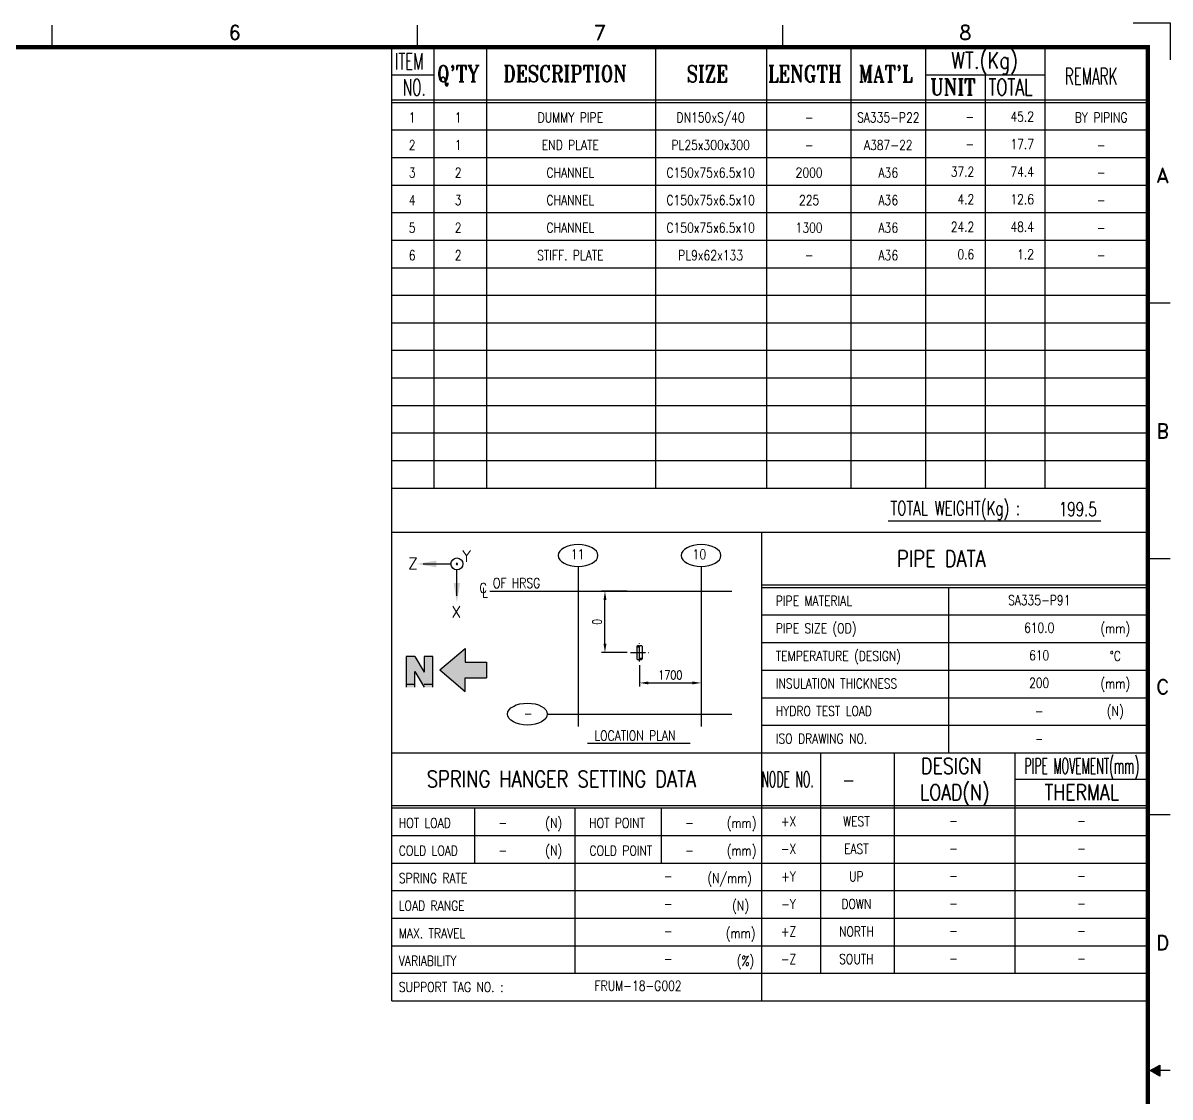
# Model space of a CAD drawing. Extents: x 207869 to 217961, y 149615 to 156743.
# Drawn here: x 214059 to 217961, y 153089 to 156743 of the extents above; entities that cross this region are included whole.
import ezdxf
from ezdxf.enums import TextEntityAlignment as Align

# ---------------------------------------------------------------- set-up
doc = ezdxf.new("R2010")
doc.units = 0
doc.header["$LTSCALE"] = 40
doc.header["$MEASUREMENT"] = 0
for name, pattern in [('CENTER', [2, 1.25, -0.25, 0.25, -0.25]), ('CONT', [1, 1, 0]), ('HIDDEN', [0.375, 0.25, -0.125]), ('PHANTOM', [2.5, 1.25, -0.25, 0.25, -0.25, 0.25, -0.25])]:
    doc.linetypes.add(name, pattern=pattern)
doc.layers.get('0').update_dxf_attribs({"linetype": 'CONTINUOUS'})
doc.layers.get('Defpoints').update_dxf_attribs({"linetype": 'CONTINUOUS'})
for name, color, linetype in [('1', 1, 'CENTER'), ('2', 2, 'HIDDEN'), ('3', 3, 'CONTINUOUS'), ('4', 4, 'CONTINUOUS'), ('6', 6, 'PHANTOM'), ('TEXT', 2, 'CONTINUOUS'), ('Title Block', 7, 'CONTINUOUS'), ('TITLE_BLOCK', 3, 'CONTINUOUS')]:
    doc.layers.add(name, color=color, linetype=linetype)
doc.styles.add('ROMAND', font='romand.shx', dxfattribs={"width": 0.85, "height": 480, "bigfont": 'whgtxt.shx'})
doc.styles.add('ROMANS', font='romans.shx', dxfattribs={"width": 0.8, "bigfont": 'whgtxt.shx'})
doc.styles.add('S', font='simplex.shx')
doc.styles.get("Standard").update_dxf_attribs({"font": 'ROMANT', "bigfont": 'WHGTXT'})
doc.dimstyles.get("Standard").update_dxf_attribs({"dimtxt": 0.18, "dimasz": 0.18, "dimexe": 0.18, "dimexo": 0.0625, "dimgap": 0.09, "dimtad": 0, "dimtih": 1, "dimtoh": 1, "dimdec": 4, "dimzin": 0, "dimdsep": 46, "dimtxsty": 'STANDARD', "dimcen": 0.09, "dimadec": 0, "dimazin": 0, "dimtfac": 1, "dimtdec": 4, "dimtofl": 0, "dimtmove": 0, "dimatfit": 3, "dimfxl": 1, "dimtolj": 1, "dimtzin": 0, "dimarcsym": 0})
doc.dimstyles.new('더존기술_12', dxfattribs={"dimscale": 40, "dimtxt": 2.5, "dimasz": 2.5, "dimexe": 1, "dimexo": 1, "dimgap": 1, "dimtad": 1, "dimdec": 4, "dimlfac": 0.03937, "dimdsep": 46, "dimlunit": 4, "dimtxsty": 'ROMANS', "dimcen": 1.5, "dimclrd": 4, "dimclre": 4, "dimclrt": 2, "dimazin": 3, "dimtfac": 1, "dimtdec": 4, "dimtix": 1, "dimtmove": 1, "dimatfit": 0, "dimfxl": 1, "dimfrac": 1, "dimtolj": 1, "dimlwe": -1, "dimarcsym": 0})

# ---------------------------------------------------------------- blocks, each defined once
blk = doc.blocks.new('Hin Kong Title Block R1')
blk.add_lwpolyline([(312331.67, -63794.8), (312342.14, -63794.8), (312342.14, -63805.27)])
at = {"layer": '2'}
for p, q in [((312025.19, -63795.4), (312025.19, -63801.69)), ((312128.75, -63795.4), (312128.75, -63801.69)), ((312232.3, -63795.4), (312232.3, -63801.69)), ((312232.3, -63795.4), (312232.3, -63801.69)), ((312342.14, -63874.21), (312335.85, -63874.21)), ((312342.14, -63874.21), (312335.85, -63874.21)), ((312342.14, -63946.74), (312335.85, -63946.74)), ((312342.14, -63946.74), (312335.85, -63946.74)), ((312342.14, -64019.27), (312335.85, -64019.27)), ((312342.14, -64091.79), (312335.85, -64091.79)), ((312342.14, -64091.79), (312335.85, -64091.79))]:
    blk.add_line(p, q, dxfattribs=at)
blk.add_lwpolyline([(312336.48, -64091.79), (312339.2, -64090.22), (312339.2, -64093.36)], close=True, dxfattribs=at)
blk.add_solid([(312339.2, -64090.22), (312339.2, -64093.36), (312336.48, -64091.79)], dxfattribs=at)
at = {"layer": '3', "const_width": 1.26}
blk.add_lwpolyline([(311507.42, -63801.69), (311507.42, -64381.9), (312335.85, -64381.9), (312335.85, -63801.69), (311507.42, -63801.69), (311507.42, -63814.25)], dxfattribs=at)
at = {"layer": '2', "style": 'ROMAND'}
for s, p in [('6', (312076.97, -63797.5)), ('7', (312180.52, -63797.5)), ('7', (312180.52, -63797.5)), ('8', (312284.08, -63797.5)), ('8', (312284.08, -63797.5)), ('A', (312340.04, -63837.95)), ('A', (312340.04, -63837.95)), ('B', (312340.04, -63910.48)), ('B', (312340.04, -63910.48)), ('C', (312340.04, -63983)), ('C', (312340.04, -63983)), ('D', (312340.04, -64055.53))]:
    blk.add_text(s, height=4.19, dxfattribs=at).set_placement(p, align=Align.MIDDLE)
blk = doc.blocks.new('*D18')
at = {"layer": '4', "color": 4, "linetype": 'ByBlock', "transparency": 16777216}
blk.add_line((216156.4, 154558.8), (216156.4, 154486), dxfattribs=at)
at = {"layer": '4', "color": 4, "linetype": 'ByBlock', "lineweight": -2, "transparency": 16777216}
blk.add_line((216186.4, 154498), (216335.7, 154498), dxfattribs=at)
at = {"layer": '4', "color": 4, "transparency": 16777216}
for points in [[(216186.4, 154503), (216186.4, 154493), (216156.4, 154498)], [(216335.7, 154503), (216335.7, 154493), (216365.7, 154498)]]:
    blk.add_solid(points, dxfattribs=at)
at = {"layer": 'Defpoints', "color": 0, "transparency": 16777216}
for p in [(216156.4, 154570.8), (216365.7, 154498), (216365.7, 154498)]:
    blk.add_point(p, dxfattribs=at)
at = {"layer": '4', "color": 2, "transparency": 16777216, "insert": (216261, 154525), "char_height": 30, "attachment_point": 5, "style": 'ROMANS', "bg_fill": 3, "box_fill_scale": 1.25, "bg_fill_color": 9, "bg_fill_true_color": 13158600, "bg_fill_transparency": 0}
blk.add_mtext('\\A1;1700', dxfattribs=at)
blk = doc.blocks.new('*D19')
at = {"layer": '4', "color": 4, "linetype": 'CONT', "lineweight": -2, "transparency": 16777216}
for p, q in [((216114, 154810.5), (216026.7, 154810.5)), ((216038.7, 154631.2), (216038.7, 154780.5)), ((216114, 154601.2), (216026.7, 154601.2))]:
    blk.add_line(p, q, dxfattribs=at)
at = {"layer": '4', "color": 4, "transparency": 16777216}
for points in [[(216033.7, 154780.5), (216043.7, 154780.5), (216038.7, 154810.5)], [(216033.7, 154631.2), (216043.7, 154631.2), (216038.7, 154601.2)]]:
    blk.add_solid(points, dxfattribs=at)
at = {"layer": 'Defpoints', "color": 0, "transparency": 16777216}
for p in [(216038.7, 154810.5), (216126, 154810.5), (216126, 154601.2)]:
    blk.add_point(p, dxfattribs=at)
at = {"layer": '4', "color": 2, "transparency": 16777216, "insert": (216011.7, 154705.9), "char_height": 30, "attachment_point": 5, "rotation": 90, "style": 'ROMANS'}
blk.add_mtext('\\A1;0', dxfattribs=at)

msp = doc.modelspace()

# ---------------------------------------------------------------- hatches: boundary and pattern name
at = {"layer": 'TITLE_BLOCK'}
for points in [[(215563.32018, 154515.27898), (215635.81673, 154515.27898), (215635.81673, 154568.93975), (215563.32018, 154568.93975), (215563.32018, 154615.33437), (215476.5481, 154542.10936), (215563.32018, 154468.88436)], [(215423.24942, 154534.60233), (215392.35476, 154588.11346), (215362.75697, 154588.11346), (215362.75697, 154483.33746), (215392.35476, 154483.33746), (215392.35476, 154536.84859), (215423.24942, 154483.33746), (215452.84721, 154483.33746), (215452.84721, 154588.11346), (215423.24942, 154588.11346)]]:
    msp.add_hatch(color=7, dxfattribs=at).paths.add_polyline_path(points)

# ---------------------------------------------------------------- linework, layer by layer
at = {"layer": '1'}
msp.add_line((216125.99744, 154601.23794), (216186.83476, 154601.23794), dxfattribs=at)
at = {"layer": '6'}
for centre, start, end in [((216151.84138, 154618.0489), 46.31113262, 133.68886738), ((216151.84138, 154627.62698), 226.31113262, 313.68886738), ((216160.99083, 154618.0489), 46.31113262, 133.68886738)]:
    msp.add_arc(centre, 6.62292, start, end, dxfattribs=at)
at = {"layer": 'TITLE_BLOCK', "color": 7}
for p, q in [((215313.31392, 153416.63101), (215313.31392, 156660.61281)), ((215313.31392, 156660.61281), (217885.48363, 156660.61281)), ((215313.31392, 156660.61281), (217885.48363, 156660.61281)), ((215456.28242, 156660.61281), (215456.28242, 155160.82935)), ((215636.01726, 156660.61281), (215636.01726, 155160.82935)), ((216210.05175, 156660.61281), (216210.05175, 155160.82935)), ((216587.81223, 156660.61281), (216587.81223, 155160.82935)), ((216875.26185, 156660.61281), (216875.26185, 155160.82935)), ((217128.81319, 156660.61281), (217128.81319, 155160.82935)), ((217534.8458, 156660.61281), (217534.8458, 155160.82935)), ((217885.48363, 153416.63101), (217885.48363, 156660.61281)), ((215313.31392, 156566.15776), (215456.28242, 156566.15776)), ((217128.81319, 156566.15776), (217534.8458, 156566.15776)), ((217331.8295, 156566.15776), (217331.8295, 155160.82935)), ((215313.31392, 156481.36089), (217885.48363, 156481.36089)), ((215313.31392, 156481.36089), (217885.48363, 156481.36089)), ((215313.31392, 156473.05785), (217885.48363, 156473.05785)), ((215313.31392, 156473.05785), (217885.48363, 156473.05785)), ((215313.31392, 156379.32724), (217885.48363, 156379.32724)), ((215313.31392, 156285.59664), (217885.48363, 156285.59664)), ((215313.31392, 156191.86603), (217885.48363, 156191.86603)), ((215313.31392, 156098.13542), (217885.48363, 156098.13542)), ((215313.31392, 156004.40481), (217885.48363, 156004.40481)), ((215313.31392, 155910.67421), (217885.48363, 155910.67421)), ((215313.31392, 155816.9436), (217885.48363, 155816.9436)), ((215313.31392, 155723.21299), (217885.48363, 155723.21299)), ((215313.31392, 155629.48238), (217885.48363, 155629.48238)), ((215313.31392, 155535.75178), (217885.48363, 155535.75178)), ((215313.31392, 155442.02117), (217885.48363, 155442.02117)), ((215313.31392, 155348.29056), (217885.48363, 155348.29056)), ((215313.31392, 155254.55996), (217885.48363, 155254.55996)), ((215313.31392, 155160.82935), (217885.48363, 155160.82935)), ((217002.03752, 155049.29297), (217724.94558, 155049.29297)), ((215313.31392, 155010.42633), (217885.48363, 155010.42633)), ((216571.4845, 155010.42633), (216571.4845, 153416.63101)), ((215419.92927, 154902.92793), (215514.67055, 154902.92793)), ((215534.91925, 154793.83569), (215534.91925, 154882.67923)), ((215947.1661, 154894.18793), (215947.1661, 154350.13793)), ((216365.6661, 154894.18793), (216365.6661, 154350.13793)), ((215647.28127, 154810.48794), (216470.29109, 154810.48794)), ((216571.4845, 154831.24137), (217885.48363, 154831.24137)), ((216571.4845, 154822.87137), (217885.48363, 154822.87137)), ((217207.18818, 154822.87137), (217207.18818, 154260.39397)), ((216571.4845, 154729.14076), (217885.48363, 154729.14076)), ((215476.5481, 154542.10936), (215563.32018, 154615.33437)), ((215563.32018, 154615.33437), (215563.32018, 154568.93975)), ((216571.4845, 154635.3298), (217885.48363, 154635.3298)), ((215392.35476, 154588.11346), (215362.75697, 154588.11346)), ((215362.75697, 154588.11346), (215362.75697, 154483.33746)), ((215392.35476, 154588.11346), (215423.24942, 154534.60233)), ((215452.84721, 154588.11346), (215423.24942, 154588.11346)), ((215423.24942, 154588.11346), (215423.24942, 154534.60233)), ((215452.84721, 154483.33746), (215452.84721, 154588.11346)), ((215563.32018, 154568.93975), (215635.81673, 154568.93975)), ((215635.81673, 154568.93975), (215635.81673, 154515.27898)), ((215392.35476, 154483.33746), (215392.35476, 154536.84859)), ((215392.35476, 154536.84859), (215423.24942, 154483.33746)), ((215476.5481, 154542.10936), (215563.32018, 154468.88436)), ((216571.4845, 154541.5858), (217885.48363, 154541.5858)), ((215362.75697, 154493.95165), (215392.35476, 154493.95165)), ((215423.24942, 154493.95165), (215452.84721, 154493.95165)), ((215563.32018, 154468.88436), (215563.32018, 154515.27898)), ((215563.32018, 154515.27898), (215635.81673, 154515.27898)), ((216571.4845, 154447.85519), (217885.48363, 154447.85519)), ((215842.54109, 154391.98794), (216470.29109, 154391.98794)), ((216571.4845, 154354.12458), (217885.48363, 154354.12458)), ((215978.68824, 154293.58193), (216328.64928, 154293.58193)), ((215313.31392, 154260.39397), (217885.48363, 154260.39397)), ((216771.74678, 154260.39397), (216771.74678, 153510.36162)), ((217022.06186, 154260.39397), (217022.06186, 153510.36162)), ((217432.47687, 154260.39397), (217432.47687, 153510.36162)), ((217432.47687, 154170.80149), (217885.48363, 154170.80149)), ((215313.31392, 154081.20901), (217885.48363, 154081.20901)), ((215313.31392, 154072.83901), (217885.48363, 154072.83901)), ((215595.81712, 153885.29745), (215595.81712, 154072.83901)), ((215935.78081, 154072.83901), (215935.78081, 153510.36162)), ((216231.52081, 153885.29745), (216231.52081, 154072.83901)), ((215313.31392, 153979.10841), (217885.48363, 153979.10841)), ((215313.31392, 153885.29745), (217885.48363, 153885.29745)), ((215313.31392, 153791.55345), (217885.48363, 153791.55345)), ((215313.31392, 153697.82284), (217885.48363, 153697.82284)), ((215313.31392, 153604.09223), (217885.48363, 153604.09223)), ((215313.31392, 153510.36162), (217885.48363, 153510.36162)), ((215313.31392, 153416.63101), (217885.48363, 153416.63101))]:
    msp.add_line(p, q, dxfattribs=at)
msp.add_circle((215534.91925, 154902.92793), 20.2487, dxfattribs=at)
for start, end in [(90, 270), (270, 90)]:
    msp.add_arc((215534.91925, 154902.92793), 2.53109, start, end, dxfattribs=at)
at = {"layer": 'TITLE_BLOCK', "color": 7, "extrusion": (0, 0, -1)}
for centre in [(215947.1661, 154931.51578), (216365.6661, 154931.51578)]:
    msp.add_ellipse(centre, major_axis=(67.67933, 0), ratio=0.5515398531, dxfattribs=at)
at = {"layer": 'TITLE_BLOCK', "color": 7}
msp.add_ellipse((215774.86176, 154391.98794), major_axis=(67.67933, 0), ratio=0.5515398531, dxfattribs=at)
for points in [[(215464.47642, 154891.79114), (215464.47642, 154914.06472), (215397.6557, 154902.92793)], [(215546.05604, 154838.38284), (215523.78246, 154838.38284), (215534.91925, 154771.56211)]]:
    msp.add_solid(points, dxfattribs=at)

# ---------------------------------------------------------------- block references
at = {"layer": 'Title Block', "xscale": 12, "yscale": 12, "zscale": 12}
msp.add_blockref('Hin Kong Title Block R1', (-3530144.77287, 922280.8387), dxfattribs=at)

# ---------------------------------------------------------------- texts
at = {"layer": 'TEXT'}
for s, height, width, p in [('ITEM', 56.183115, 0.6, (215324.14232, 156584.68153)), ("Q'TY", 56.183115, 0.8, (215467.72673, 156542.54669)), ('DESCRIPTION', 56.1831153, 0.8, (215693.02706, 156542.50297)), ('SIZE', 56.183115, 0.8, (216316.67559, 156542.12107)), ('LENGTH', 56.183115, 0.8, (216593.37804, 156542.12107)), ("MAT'L", 56.183115, 0.8, (216901.20233, 156542.28222)), ('NO.', 56.183115, 0.6, (215351.09532, 156495.99406)), ('UNIT', 56.183115, 0.8, (217144.97409, 156497.04815)), ('TOTAL', 56.183115, 0.7, (217343.4859, 156496.55061)), ('REMARK', 56.183115, 0.6, (217602.74948, 156533.75776))]:
    msp.add_text(s, height=height, dxfattribs=dict(at, width=width)).set_placement(p)
for s, height, style, width, p in [('WT.(Kg)', 56.183115, 'S', 0.8, (217216.49162, 156587.75259)), ('PIPE DATA', 55.8, 'ROMANS', 0.8, (217031.92286, 154893.12188)), ('LOCATION PLAN', 33.48, 'ROMANS', 0.8, (216002.85901, 154302.18005)), ('SPRING HANGER SETTING DATA', 55.8, 'ROMANS', 0.8, (215432.69311, 154143.08953)), ('NODE NO.', 54, 'ROMANS', 0.5, (216570.7213, 154143.08953))]:
    msp.add_text(s, height=height, dxfattribs=dict(at, style=style, width=width)).set_placement(p)
at = {"layer": 'TEXT', "style": 'ROMANS'}
for s, height, width, p in [('1', 33.48, 0.8, (215382.55898, 156421.6007)), ('1', 33.48, 0.8, (215539.06644, 156421.6007)), ('DUMMY PIPE', 33.48, 0.8, (215920.8758, 156421.6007)), ('DN150xS/40', 33.48, 0.8, (216398.1361, 156421.6007)), ('SA335-P22', 33.48, 0.8, (217002.40168, 156421.6007)), ('BY PIPING', 33.48, 0.8, (217726.3849, 156421.6007)), ('-', 33.48, 0.8, (216733.05072, 156421.6007)), ('2', 33.48, 0.8, (215382.55898, 156327.8701)), ('1', 33.48, 0.8, (215539.06644, 156327.8701)), ('END PLATE', 33.48, 0.8, (215920.8758, 156327.8701)), ('PL25x300x300', 33.48, 0.8, (216398.1361, 156327.8701)), ('-', 33.48, 0.8, (216733.05072, 156327.8701)), ('A387-22', 33.48, 0.8, (217002.40168, 156327.8701)), ('-', 33.48, 0.8, (217726.3849, 156327.8701)), ('3', 33.48, 0.8, (215382.55898, 156234.13949)), ('2', 33.48, 0.8, (215539.06644, 156234.13949)), ('CHANNEL', 33.48, 0.8, (215920.8758, 156234.13949)), ('C150x75x6.5x10', 33.48, 0.8, (216398.1361, 156234.13949)), ('2000', 33.48, 0.8, (216733.05072, 156234.13949)), ('A36', 33.48, 0.8, (217002.40168, 156234.13949)), ('-', 33.48, 0.8, (217726.3849, 156234.13949)), ('4', 33.48, 0.8, (215382.55898, 156140.40888)), ('3', 33.48, 0.8, (215539.06644, 156140.40888)), ('CHANNEL', 33.48, 0.8, (215920.8758, 156140.40888)), ('C150x75x6.5x10', 33.48, 0.8, (216398.1361, 156140.40888)), ('225', 33.48, 0.8, (216733.05072, 156140.40888)), ('A36', 33.48, 0.8, (217002.40168, 156140.40888)), ('-', 33.48, 0.8, (217726.3849, 156140.40888)), ('5', 33.48, 0.8, (215382.55898, 156046.67827)), ('2', 33.48, 0.8, (215539.06644, 156046.67827)), ('CHANNEL', 33.48, 0.8, (215920.8758, 156046.67827)), ('C150x75x6.5x10', 33.48, 0.8, (216398.1361, 156046.67827)), ('1300', 33.48, 0.8, (216733.05072, 156046.67827)), ('A36', 33.48, 0.8, (217002.40168, 156046.67827)), ('-', 33.48, 0.8, (217726.3849, 156046.67827)), ('6', 33.48, 0.8, (215382.55898, 155952.94767)), ('2', 33.48, 0.8, (215539.06644, 155952.94767)), ('STIFF. PLATE', 33.48, 0.8, (215920.8758, 155952.94767)), ('PL9x62x133', 33.48, 0.8, (216398.1361, 155952.94767)), ('A36', 33.48, 0.8, (217002.40168, 155952.94767)), ('-', 33.48, 0.8, (216733.05072, 155952.94767)), ('-', 33.48, 0.8, (217726.3849, 155952.94767)), ('PIPE MOVEMENT(mm)', 54, 0.5, (217660.6579, 154215.59773)), ('DESIGN', 54, 0.8, (217216.87214, 154215.59773)), ('LOAD(N)', 54, 0.8, (217228.89157, 154126.00525)), ('THERMAL', 54, 0.8, (217660.6579, 154126.00525)), ('-', 33.48, 0.8, (217224.53865, 154029.26312)), ('-', 33.48, 0.8, (217659.58853, 154029.26312)), ('-', 33.48, 0.8, (217224.53865, 153935.45216)), ('-', 33.48, 0.8, (217659.58853, 153935.45216)), ('-', 33.48, 0.8, (216253.63265, 153840.82357)), ('-', 33.48, 0.8, (217224.53865, 153841.70816)), ('-', 33.48, 0.8, (217659.58853, 153841.70816)), ('-', 33.48, 0.8, (216253.63265, 153747.07957)), ('-', 33.48, 0.8, (217224.53865, 153747.97755)), ('-', 33.48, 0.8, (217659.58853, 153747.97755)), ('-', 33.48, 0.8, (216253.63265, 153653.34896)), ('-', 33.48, 0.8, (217224.53865, 153654.24694)), ('-', 33.48, 0.8, (217659.58853, 153654.24694)), ('-', 33.48, 0.8, (216253.63265, 153559.61836)), ('-', 33.48, 0.8, (217224.53865, 153560.51633)), ('-', 33.48, 0.8, (217659.58853, 153560.51633))]:
    msp.add_text(s, height=height, dxfattribs=dict(at, width=width)).set_placement(p, align=Align.MIDDLE_CENTER)
at = {"layer": 'TEXT', "style": 'ROMANS', "width": 0.8}
for s, p in [('45.2', (217498.16286, 156424.48594)), ('-', (217295.14655, 156424.48594)), ('-', (217295.14655, 156330.75533)), ('17.7', (217498.16286, 156330.75533)), ('37.2', (217295.14655, 156237.02473)), ('74.4', (217498.16286, 156237.02473)), ('4.2', (217295.14655, 156143.29412)), ('12.6', (217498.16286, 156143.29412)), ('24.2', (217295.14655, 156049.56351)), ('48.4', (217498.16286, 156049.56351)), ('0.6', (217295.14655, 155955.8329)), ('1.2', (217498.16286, 155955.8329))]:
    msp.add_text(s, height=33.48, dxfattribs=at).set_placement(p, align=Align.MIDDLE_RIGHT)
at = {"layer": 'TEXT', "width": 0.7}
msp.add_text('199.5', height=47.753194, dxfattribs=at).set_placement((217646.93374, 155064.97945), align=Align.CENTER)
at = {"layer": 'TEXT', "style": 'ROMANS', "width": 0.8}
for s, height, p in [('11', 33.48, (215922.69069, 154952.36424)), ('10', 33.48, (216336.77411, 154952.36424)), ('C', 33.48, (215612.30287, 154837.93262)), ('OF HRSG', 33.48, (215657.63002, 154854.30381)), ('L', 33.48, (215621.09765, 154821.70898)), ('PIPE MATERIAL', 33.48, (216619.78152, 154794.03054)), ('PIPE SIZE (OD)', 33.48, (216619.78152, 154700.21958)), ('TEMPERATURE (DESIGN)', 33.48, (216619.78152, 154606.47558)), ('INSULATION THICKNESS', 33.48, (216619.78152, 154512.74497)), ('HYDRO TEST LOAD', 33.48, (216619.78152, 154419.01437)), ('-', 33.48, (215762.23554, 154410.64915)), ('ISO DRAWING NO.', 33.48, (216619.78152, 154325.28376)), ('-', 50.22, (216844.97079, 154193.30952)), ('HOT LOAD', 33.48, (215337.51374, 154038.1882)), ('-', 33.48, (215675.92947, 154039.04259)), ('-', 33.48, (216311.63315, 154039.04259)), ('COLD LOAD', 33.48, (215337.51374, 153944.37724)), ('-', 33.48, (215675.92947, 153945.31198)), ('-', 33.48, (216311.63315, 153945.31198)), ('SPRING RATE', 33.48, (215337.51374, 153850.63324)), ('LOAD RANGE', 33.48, (215337.51374, 153756.90263)), ('MAX. TRAVEL', 33.48, (215337.51374, 153663.17203)), ('VARIABILITY', 33.48, (215337.51374, 153569.44142)), ('SUPPORT TAG NO. :', 33.48, (215337.51374, 153480.21081))]:
    msp.add_text(s, height=height, dxfattribs=at).set_placement(p, align=Align.TOP_LEFT)
at = {"layer": 'TEXT', "style": 'ROMANS'}
for s, width, p in [('SA335-P91', 0.8, (217515.77771, 154779.4294)), ('610.0', 0.8, (217515.77771, 154685.61844)), ('610', 0.8, (217515.77771, 154591.87444)), ('200', 0.8, (217515.77771, 154498.14384)), ('-', 0.8, (217515.77771, 154402.0218)), ('-', 0.7, (217515.77771, 154308.29119))]:
    msp.add_text(s, height=33.48, dxfattribs=dict(at, width=width)).set_placement(p, align=Align.MIDDLE)
at = {"layer": 'TEXT', "style": 'ROMANS', "width": 0.8}
for s, p in [('(mm)', (217774.63642, 154666.73958)), ('%%dC', (217774.63642, 154572.92862)), ('(mm)', (217774.63642, 154479.26497)), ('(N)', (217774.63662, 154385.53441)), ('(N)', (215864.37089, 154004.7082)), ('HOT POINT', (216079.80584, 154004.62785)), ('(mm)', (216503.22905, 154004.62785)), ('+X', (216663.03417, 154010.51819)), ('WEST', (216893.87019, 154010.43784)), ('(N)', (215864.37089, 153910.97759)), ('COLD POINT', (216092.92479, 153910.89724)), ('(mm)', (216503.22905, 153910.89724)), ('-X', (216663.03417, 153916.70723)), ('EAST', (216893.87019, 153916.78758)), ('(N/mm)', (216463.03221, 153817.15324)), ('+Y', (216663.03417, 153823.05697)), ('UP', (216893.87019, 153822.96323)), ('(N)', (216500.07457, 153723.42263)), ('-Y', (216663.03417, 153729.24601)), ('DOWN', (216893.87019, 153729.23262)), ('(mm)', (216500.07457, 153629.69203)), ('+Z', (216663.03417, 153635.50201)), ('NORTH', (216893.87019, 153635.59576)), ('(%%%)', (216516.46149, 153535.96142)), ('-Z', (216663.03417, 153541.69105)), ('SOUTH', (216893.87019, 153541.7848)), ('FRUM-18-G002', (216151.21791, 153450.99931))]:
    msp.add_text(s, height=33.48, dxfattribs=at).set_placement(p, align=Align.CENTER)
at = {"layer": 'TITLE_BLOCK', "color": 7, "width": 0.7}
msp.add_text('TOTAL WEIGHT(Kg) :', height=47.5844544, dxfattribs=at).set_placement((217009.85456, 155069.24569))
at = {"layer": 'TITLE_BLOCK', "color": 7, "style": 'ROMANS'}
for s, p in [('Z', (215369.12109, 154885.45179)), ('Y', (215553.14592, 154909.88903)), ('X', (215516.60384, 154720.47605))]:
    msp.add_text(s, height=38.49563, dxfattribs=at).set_placement(p)

# ---------------------------------------------------------------- dimensions: what is measured, and where the dimension line sits
at = {"layer": '4'}
dim = msp.add_linear_dim(base=(216038.72838, 154810.48794), p1=(216125.99744, 154601.23794), p2=(216125.99744, 154810.48794), angle=270, text='0', dimstyle='Standard', override={"dimscale": 12, "dimtxt": 2.5, "dimasz": 2.5, "dimexe": 1, "dimexo": 1, "dimgap": 1, "dimtad": 1, "dimtih": 0, "dimtoh": 0, "dimdec": 1, "dimzin": 12, "dimtxsty": 'ROMANS', "dimcen": 0, "dimclrd": 4, "dimclre": 4, "dimclrt": 2, "dimadec": 1, "dimazin": 3, "dimtdec": 1, "dimtofl": 1, "dimtzin": 12}, dxfattribs=at)
dim.commit()
dim.dimension.update_dxf_attribs({"geometry": '*D19', "text_midpoint": (216011.72838, 154705.86294)})

# ---------------------------------------------------------------- next in the draw order: dimensions: what is measured, and where the dimension line sits
dim = msp.add_linear_dim(base=(216365.6661, 154498.01166), p1=(216156.4161, 154570.81928), p2=(216365.6661, 154498.01166), text='1700', dimstyle='더존기술_12', override={"dimscale": 12, "dimpost": '\\X', "dimtfill": 1, "dimarcsym": 1}, dxfattribs=at)
dim.commit()
dim.dimension.update_dxf_attribs({"geometry": '*D18', "text_midpoint": (216261.0411, 154525.01166)})

# ---------------------------------------------------------------- next in the draw order: linework, layer by layer
at = {"layer": '1'}
msp.add_line((216156.4161, 154570.81928), (216156.4161, 154631.6566), dxfattribs=at)
at = {"layer": '3'}
for p, q in [((216147.26665, 154622.83794), (216147.26665, 154579.63794)), ((216165.56555, 154622.83794), (216165.56555, 154579.63794))]:
    msp.add_line(p, q, dxfattribs=at)
at = {"layer": '6'}
for centre, start, end in [((216151.84138, 154584.42698), 226.31113262, 313.68886738), ((216160.99083, 154574.8489), 46.31113262, 133.68886738), ((216160.99083, 154584.42698), 226.31113262, 313.68886738)]:
    msp.add_arc(centre, 6.62292, start, end, dxfattribs=at)

doc.saveas('drawing.dxf')
